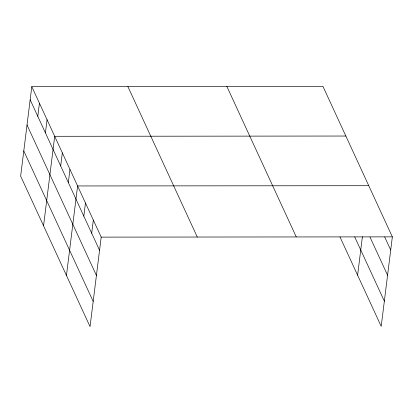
<?xml version="1.0" encoding="UTF-8"?>
<svg xmlns="http://www.w3.org/2000/svg" width="413" height="413" viewBox="0 0 413 413"><rect width="100%" height="100%" fill="white"/><g stroke="black" fill="none" stroke-linecap="round" stroke-linejoin="round"><path stroke-width="0.62" d="M31.796 86.637L20.65 176.134L90.044 326.621L101.195 237.124L31.796 86.637L322.956 86.379L392.35 236.866L381.204 326.363L339.971 236.954M37.795 116.342L39.431 103.188M45.425 132.893L47.067 119.744M43.551 225.797L54.697 136.295L345.857 136.037M60.696 166L62.332 152.851M68.326 182.556L69.967 169.402M66.452 275.456L77.598 185.958L368.757 185.7M83.829 216.164L85.465 203.01M91.691 233.221L93.328 220.067M357.606 275.197L362.402 236.711M101.195 237.124L392.35 236.866M384.684 236.943L390.713 250.02M370.007 237.124L387.575 275.213M354.69 236.876L384.338 301.17M226.871 86.462L296.271 236.948M127.88 86.549L197.275 237.036M30.159 99.786L99.554 250.273M27.021 124.984L96.42 275.471M23.789 150.941L93.183 301.428"/></g></svg>
